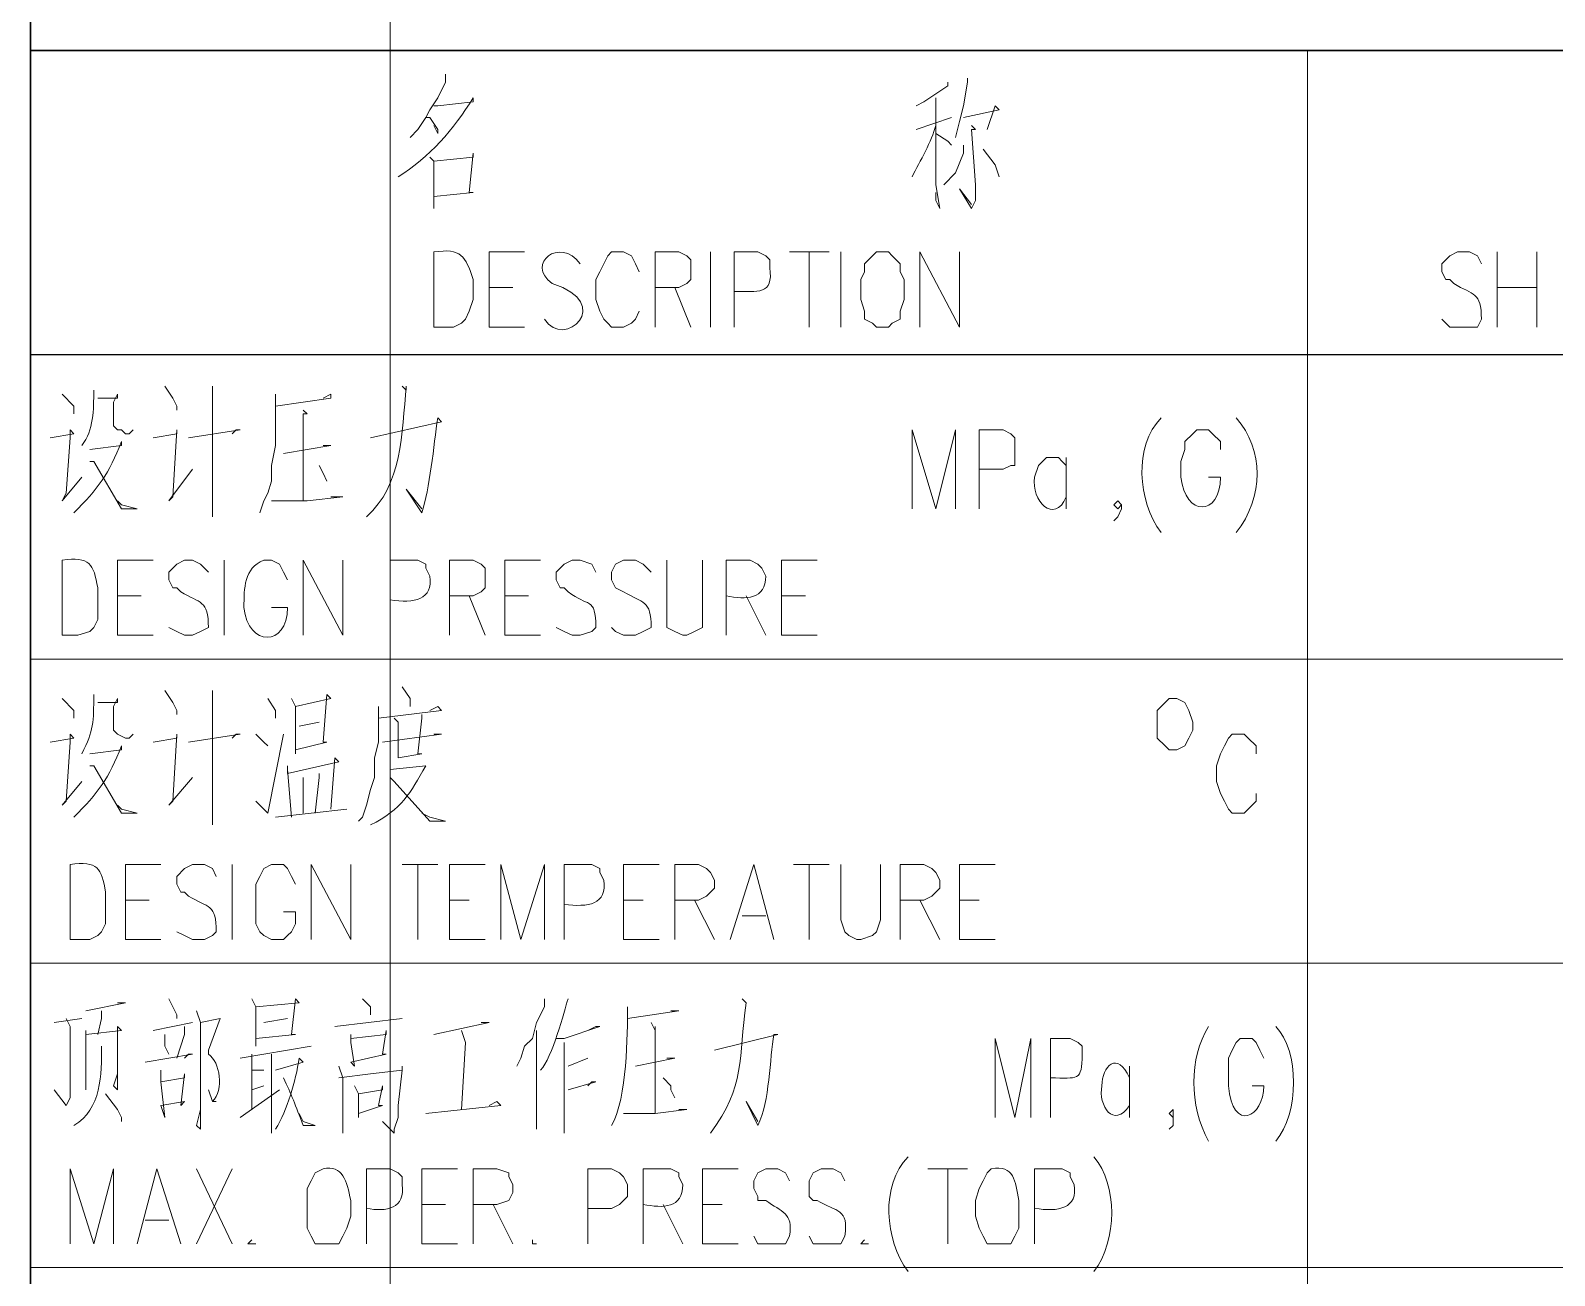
# Model space of a CAD drawing. Header units: millimetres. Extents: x 0 to 825, y 0 to 1167.
# Drawn here: x 560.8 to 630.2, y 1076.2 to 1132.9 of the extents above; entities that cross this region are included whole.
import ezdxf

# ---------------------------------------------------------------- set-up
doc = ezdxf.new("R2010")
doc.units = ezdxf.units.MM
doc.layers.add('1', color=7, linetype='Continuous')

msp = doc.modelspace()

# ---------------------------------------------------------------- linework, layer by layer
at = {"layer": '1', "color": 30, "lineweight": 9}
msp.add_lwpolyline([(577.221732, 0.141732), (577.221732, 1166.901732)], dxfattribs=at)
at = {"layer": '1', "color": 0, "lineweight": 25}
for points in [[(560.841732, 667.581732), (560.841732, 1152.861732), (560.841732, 681.441732)], [(810.501732, 1131.981732), (560.841732, 1131.981732), (810.501732, 1131.981732)], [(810.501732, 1118.121732), (560.841732, 1118.121732)], [(810.501732, 1118.121732), (560.841732, 1118.121732)]]:
    msp.add_lwpolyline(points, dxfattribs=at)
at = {"layer": '1', "color": 0, "lineweight": 9}
for points in [[(618.981732, 785.301732), (618.981732, 1131.981732), (618.981732, 785.301732)], [(579.741732, 1130.901732), (579.741732, 1130.541732), (579.381732, 1129.821732), (579.021732, 1129.281732), (578.841732, 1128.921732), (578.481732, 1128.381732), (578.121732, 1128.021732)], [(602.601732, 1130.541732), (602.601732, 1130.361732), (602.061732, 1130.001732), (601.521732, 1129.641732), (601.161732, 1129.461732)], [(603.501732, 1130.721732), (603.501732, 1130.541732), (603.321732, 1129.461732), (603.141732, 1128.741732), (602.961732, 1128.021732)], [(602.061732, 1129.821732), (602.061732, 1125.861732), (602.241732, 1124.781732), (602.061732, 1125.141732), (602.061732, 1125.501732)], [(603.321732, 1128.921732), (604.941732, 1129.281732), (604.761732, 1129.461732), (604.401732, 1128.381732)], [(578.841732, 1128.921732), (579.021732, 1128.921732), (579.381732, 1128.381732), (579.381732, 1128.201732), (579.201732, 1128.561732)], [(601.161732, 1128.381732), (602.781732, 1128.921732)], [(603.681732, 1128.561732), (603.861732, 1128.381732), (603.681732, 1128.381732), (603.861732, 1125.861732), (603.861732, 1125.141732), (603.681732, 1124.781732), (603.141732, 1125.681732), (603.681732, 1124.961732)], [(602.061732, 1128.201732), (602.601732, 1127.841732), (602.781732, 1127.661732)], [(603.321732, 1127.661732), (603.321732, 1127.301732), (602.961732, 1126.401732), (602.421732, 1125.861732)], [(579.021732, 1127.121732), (579.201732, 1126.941732), (579.201732, 1125.681732), (579.201732, 1125.681732), (579.201732, 1124.781732), (579.201732, 1125.141732), (579.201732, 1125.321732), (581.001732, 1125.501732), (580.821732, 1125.501732), (581.001732, 1127.301732), (581.001732, 1127.301732), (581.001732, 1127.121732), (579.201732, 1126.941732)], [(604.221732, 1127.481732), (604.761732, 1126.761732), (604.941732, 1126.221732)], [(581.721732, 1119.381732), (581.721732, 1122.801732), (583.341732, 1122.801732)], [(588.561732, 1121.901732), (588.381732, 1122.261732), (588.201732, 1122.621732), (587.841732, 1122.801732), (587.301732, 1122.801732), (587.121732, 1122.621732), (586.941732, 1122.261732), (586.761732, 1121.901732), (586.581732, 1121.541732), (586.581732, 1120.641732), (586.761732, 1120.101732), (586.941732, 1119.741732), (587.121732, 1119.561732), (587.301732, 1119.381732), (587.841732, 1119.381732), (588.201732, 1119.561732), (588.381732, 1119.741732), (588.561732, 1120.101732)], [(589.281732, 1119.381732), (589.281732, 1122.801732), (590.361732, 1122.801732), (590.721732, 1122.621732), (590.901732, 1122.441732), (590.901732, 1122.081732), (590.901732, 1121.721732), (590.901732, 1121.541732), (590.721732, 1121.361732), (590.361732, 1121.181732), (589.281732, 1121.181732)], [(591.801732, 1119.381732), (591.801732, 1122.801732)], [(595.401732, 1122.801732), (597.201732, 1122.801732)], [(596.301732, 1122.801732), (596.301732, 1119.381732)], [(597.741732, 1119.381732), (597.741732, 1122.801732)], [(599.361732, 1122.801732), (599.181732, 1122.621732), (598.821732, 1122.261732), (598.821732, 1121.901732), (598.641732, 1121.541732), (598.641732, 1120.641732), (598.821732, 1120.101732), (598.821732, 1119.741732), (599.181732, 1119.561732), (599.361732, 1119.381732), (599.901732, 1119.381732), (600.081732, 1119.561732), (600.441732, 1119.741732), (600.441732, 1120.101732), (600.621732, 1120.641732), (600.621732, 1121.541732), (600.441732, 1121.901732), (600.441732, 1122.261732), (600.081732, 1122.621732), (599.901732, 1122.801732), (599.361732, 1122.801732)], [(601.341732, 1119.381732), (601.341732, 1122.801732), (603.141732, 1119.381732), (603.141732, 1122.801732)], [(627.621732, 1119.381732), (627.621732, 1122.801732)], [(629.421732, 1122.801732), (629.421732, 1119.381732)], [(581.721732, 1121.181732), (582.801732, 1121.181732)], [(590.181732, 1121.181732), (590.901732, 1119.381732)], [(627.621732, 1121.181732), (629.421732, 1121.181732)], [(581.721732, 1119.381732), (583.341732, 1119.381732)], [(566.961732, 1116.681732), (567.321732, 1116.141732), (567.501732, 1115.781732), (567.501732, 1115.601732)], [(569.121732, 1116.681732), (569.121732, 1116.321732), (569.121732, 1110.741732), (569.121732, 1111.101732), (569.121732, 1111.461732)], [(562.281732, 1116.321732), (562.821732, 1115.781732), (562.821732, 1115.421732)], [(563.901732, 1116.141732), (564.801732, 1116.141732), (564.801732, 1116.321732), (564.621732, 1115.961732), (564.621732, 1115.061732), (564.621732, 1114.881732), (564.801732, 1114.701732), (564.981732, 1114.701732), (565.161732, 1114.521732), (565.341732, 1114.521732), (565.521732, 1114.701732), (565.521732, 1114.701732)], [(572.001732, 1116.321732), (572.001732, 1115.961732), (572.001732, 1115.061732), (572.001732, 1113.981732), (571.821732, 1113.081732), (571.821732, 1112.361732), (571.641732, 1111.821732), (571.461732, 1111.461732), (571.281732, 1110.921732)], [(572.001732, 1115.781732), (574.521732, 1116.141732), (574.521732, 1116.321732), (574.161732, 1116.141732)], [(573.261732, 1115.601732), (573.441732, 1115.421732), (573.261732, 1115.421732), (573.261732, 1111.461732)], [(561.741732, 1114.341732), (562.821732, 1114.521732), (562.641732, 1114.701732), (562.641732, 1114.341732), (562.461732, 1111.821732), (562.281732, 1111.461732), (563.181732, 1112.541732)], [(566.421732, 1114.341732), (567.501732, 1114.521732), (567.501732, 1114.701732), (567.321732, 1111.641732), (567.141732, 1111.461732), (568.221732, 1112.901732)], [(568.041732, 1114.341732), (570.381732, 1114.701732), (570.201732, 1114.701732), (570.021732, 1114.521732)], [(600.981732, 1111.101732), (600.981732, 1114.701732), (602.061732, 1111.101732), (602.961732, 1114.701732), (602.961732, 1111.101732)], [(604.041732, 1111.101732), (604.041732, 1114.701732), (605.121732, 1114.701732), (605.481732, 1114.521732), (605.661732, 1114.341732), (605.661732, 1113.981732), (605.661732, 1113.441732), (605.661732, 1113.081732), (605.481732, 1113.081732), (605.121732, 1112.901732), (604.041732, 1112.901732)], [(572.361732, 1113.621732), (574.521732, 1113.981732), (574.341732, 1113.981732), (574.161732, 1113.981732)], [(563.541732, 1113.261732), (563.721732, 1113.261732), (564.981732, 1111.101732), (565.701732, 1111.101732), (564.981732, 1111.281732), (564.801732, 1111.461732)], [(573.981732, 1113.081732), (574.161732, 1112.721732), (574.341732, 1112.361732)], [(608.001732, 1113.441732), (608.001732, 1111.101732)], [(571.821732, 1111.461732), (573.441732, 1111.461732), (575.061732, 1111.641732), (574.881732, 1111.641732), (574.521732, 1111.641732)], [(610.521732, 1111.281732), (610.341732, 1111.101732), (610.161732, 1111.281732), (610.341732, 1111.461732), (610.521732, 1111.281732), (610.521732, 1111.101732), (610.341732, 1110.741732), (610.161732, 1110.561732)], [(564.801732, 1105.341732), (564.801732, 1108.761732), (566.421732, 1108.761732)], [(569.661732, 1105.341732), (569.661732, 1108.761732)], [(573.261732, 1105.341732), (573.261732, 1108.761732), (575.061732, 1105.341732), (575.061732, 1108.761732)], [(579.921732, 1105.341732), (579.921732, 1108.761732), (581.001732, 1108.761732), (581.361732, 1108.581732), (581.541732, 1108.401732), (581.541732, 1108.041732), (581.541732, 1107.681732), (581.541732, 1107.501732), (581.361732, 1107.321732), (581.001732, 1107.141732), (579.921732, 1107.141732)], [(582.441732, 1105.341732), (582.441732, 1108.761732), (584.061732, 1108.761732)], [(589.821732, 1108.761732), (589.821732, 1106.241732), (589.821732, 1105.701732), (590.181732, 1105.521732), (590.541732, 1105.341732), (590.721732, 1105.341732), (591.081732, 1105.521732), (591.441732, 1105.701732), (591.441732, 1106.241732), (591.441732, 1108.761732)], [(595.041732, 1105.341732), (595.041732, 1108.761732), (596.661732, 1108.761732)], [(564.801732, 1107.141732), (565.881732, 1107.141732)], [(580.821732, 1107.141732), (581.541732, 1105.341732)], [(582.441732, 1107.141732), (583.521732, 1107.141732)], [(593.421732, 1107.141732), (594.321732, 1105.341732)], [(595.041732, 1107.141732), (596.121732, 1107.141732)], [(564.801732, 1105.341732), (566.421732, 1105.341732)], [(582.441732, 1105.341732), (584.061732, 1105.341732)], [(595.041732, 1105.341732), (596.661732, 1105.341732)], [(685.581732, 1104.261732), (560.841732, 1104.261732)], [(685.581732, 1104.261732), (560.841732, 1104.261732)], [(566.961732, 1102.821732), (567.321732, 1102.281732), (567.501732, 1101.921732), (567.501732, 1101.741732)], [(569.121732, 1102.821732), (569.121732, 1102.461732), (569.121732, 1096.701732), (569.121732, 1097.241732), (569.121732, 1097.601732)], [(572.721732, 1102.461732), (572.901732, 1102.101732), (572.901732, 1101.201732), (572.901732, 1099.941732), (572.901732, 1100.121732), (574.341732, 1100.481732), (574.161732, 1100.481732), (574.341732, 1102.641732), (574.521732, 1102.461732), (572.901732, 1102.101732)], [(577.761732, 1103.001732), (578.121732, 1102.461732), (578.121732, 1102.101732)], [(562.281732, 1102.461732), (562.821732, 1101.921732), (562.821732, 1101.561732)], [(563.901732, 1102.281732), (564.801732, 1102.281732), (564.801732, 1102.461732), (564.621732, 1102.101732), (564.621732, 1101.021732), (564.621732, 1101.021732), (564.801732, 1100.841732), (565.161732, 1100.661732), (565.341732, 1100.661732), (565.521732, 1100.841732), (565.521732, 1100.841732)], [(571.641732, 1102.461732), (572.001732, 1101.921732), (572.001732, 1101.561732)], [(576.681732, 1102.101732), (576.681732, 1101.561732), (576.681732, 1100.481732), (576.501732, 1099.761732), (576.501732, 1098.861732), (576.501732, 1098.861732), (576.321732, 1098.321732), (576.141732, 1097.601732), (575.961732, 1097.061732), (575.781732, 1096.881732)], [(576.681732, 1101.561732), (579.561732, 1101.921732), (579.381732, 1102.101732), (579.021732, 1101.921732)], [(612.681732, 1102.461732), (612.501732, 1102.281732), (612.141732, 1101.921732), (612.141732, 1101.381732), (612.141732, 1101.021732), (612.141732, 1100.661732), (612.501732, 1100.301732), (612.681732, 1100.121732), (613.041732, 1100.121732), (613.401732, 1100.301732), (613.581732, 1100.661732), (613.761732, 1101.021732), (613.761732, 1101.381732), (613.581732, 1101.921732), (613.401732, 1102.281732), (613.041732, 1102.461732), (612.681732, 1102.461732)], [(573.081732, 1101.201732), (573.981732, 1101.381732)], [(577.401732, 1101.561732), (577.581732, 1101.381732), (577.581732, 1099.761732), (577.581732, 1099.761732), (578.661732, 1099.941732), (578.481732, 1099.941732), (578.661732, 1101.561732), (578.661732, 1101.741732)], [(561.741732, 1100.481732), (562.821732, 1100.661732), (562.641732, 1100.841732), (562.641732, 1100.481732), (562.461732, 1097.781732), (562.281732, 1097.601732), (563.181732, 1098.681732)], [(566.421732, 1100.481732), (567.501732, 1100.661732), (567.501732, 1100.841732), (567.321732, 1097.781732), (567.141732, 1097.601732), (568.221732, 1098.861732)], [(568.041732, 1100.481732), (570.381732, 1100.841732), (570.201732, 1100.841732), (570.021732, 1100.661732)], [(571.101732, 1100.841732), (571.461732, 1100.481732), (571.641732, 1100.301732)], [(571.101732, 1097.781732), (571.641732, 1097.241732), (572.361732, 1100.841732)], [(576.861732, 1100.481732), (579.561732, 1100.841732), (579.381732, 1100.841732), (579.201732, 1100.841732)], [(616.641732, 1099.941732), (616.641732, 1100.301732), (616.281732, 1100.661732), (616.101732, 1100.841732), (615.561732, 1100.841732), (615.381732, 1100.661732), (615.201732, 1100.301732), (615.021732, 1099.941732), (614.841732, 1099.401732), (614.841732, 1098.681732), (615.021732, 1098.141732), (615.201732, 1097.781732), (615.381732, 1097.421732), (615.561732, 1097.241732), (616.101732, 1097.241732), (616.281732, 1097.421732), (616.641732, 1097.781732), (616.641732, 1098.141732)], [(616.641732, 1099.941732), (616.641732, 1100.301732), (616.281732, 1100.661732), (616.101732, 1100.841732), (615.561732, 1100.841732), (615.381732, 1100.661732), (615.201732, 1100.301732), (615.021732, 1099.941732), (614.841732, 1099.401732), (614.841732, 1098.681732), (615.021732, 1098.141732), (615.201732, 1097.781732), (615.381732, 1097.421732), (615.561732, 1097.241732), (616.101732, 1097.241732), (616.281732, 1097.421732), (616.641732, 1097.781732), (616.641732, 1098.141732)], [(563.541732, 1099.401732), (563.721732, 1099.401732), (564.981732, 1097.241732), (565.701732, 1097.241732), (564.981732, 1097.421732), (564.801732, 1097.601732)], [(574.521732, 1097.421732), (574.701732, 1099.761732), (574.881732, 1099.581732), (572.541732, 1099.041732), (572.541732, 1099.401732), (572.541732, 1099.221732), (572.721732, 1097.061732)], [(573.261732, 1097.241732), (573.261732, 1098.861732)], [(573.981732, 1099.041732), (573.981732, 1098.861732), (573.801732, 1097.241732)], [(577.221732, 1098.861732), (577.401732, 1098.681732), (579.021732, 1096.881732), (579.741732, 1096.881732), (579.741732, 1096.881732), (579.021732, 1097.061732), (578.661732, 1097.241732)], [(572.001732, 1097.061732), (575.241732, 1097.421732)], [(565.161732, 1091.481732), (565.161732, 1094.901732), (566.781732, 1094.901732)], [(570.021732, 1091.481732), (570.021732, 1094.901732)], [(572.901732, 1094.001732), (572.721732, 1094.361732), (572.541732, 1094.721732), (572.361732, 1094.901732), (571.821732, 1094.901732), (571.461732, 1094.721732), (571.281732, 1094.361732), (571.101732, 1094.001732), (571.101732, 1093.641732), (571.101732, 1092.741732), (571.101732, 1092.201732), (571.281732, 1091.841732), (571.461732, 1091.661732), (571.821732, 1091.481732), (572.361732, 1091.481732), (572.541732, 1091.661732), (572.721732, 1091.841732), (572.901732, 1092.201732), (572.901732, 1092.741732), (572.361732, 1092.741732)], [(573.621732, 1091.481732), (573.621732, 1094.901732), (575.421732, 1091.481732), (575.421732, 1094.901732)], [(577.761732, 1094.901732), (579.381732, 1094.901732)], [(578.481732, 1094.901732), (578.481732, 1091.481732)], [(579.921732, 1091.481732), (579.921732, 1094.901732), (581.541732, 1094.901732)], [(582.261732, 1091.481732), (582.261732, 1094.901732), (583.161732, 1091.481732), (584.241732, 1094.901732), (584.241732, 1091.481732)], [(587.841732, 1091.481732), (587.841732, 1094.901732), (589.461732, 1094.901732)], [(590.181732, 1091.481732), (590.181732, 1094.901732), (591.261732, 1094.901732), (591.621732, 1094.721732), (591.801732, 1094.541732), (591.981732, 1094.181732), (591.981732, 1093.821732), (591.801732, 1093.641732), (591.621732, 1093.461732), (591.261732, 1093.281732), (590.181732, 1093.281732)], [(592.701732, 1091.481732), (593.781732, 1094.901732), (594.681732, 1091.481732)], [(595.581732, 1094.901732), (597.201732, 1094.901732)], [(596.301732, 1094.901732), (596.301732, 1091.481732)], [(597.741732, 1094.901732), (597.741732, 1092.381732), (597.921732, 1091.841732), (598.101732, 1091.661732), (598.461732, 1091.481732), (598.641732, 1091.481732), (599.181732, 1091.661732), (599.361732, 1091.841732), (599.541732, 1092.381732), (599.541732, 1094.901732)], [(600.441732, 1091.481732), (600.441732, 1094.901732), (601.521732, 1094.901732), (601.881732, 1094.721732), (602.061732, 1094.541732), (602.241732, 1094.181732), (602.241732, 1093.821732), (602.061732, 1093.641732), (601.881732, 1093.461732), (601.521732, 1093.281732), (600.441732, 1093.281732)], [(603.141732, 1091.481732), (603.141732, 1094.901732), (604.761732, 1094.901732)], [(565.161732, 1093.281732), (566.241732, 1093.281732)], [(579.921732, 1093.281732), (580.821732, 1093.281732)], [(587.841732, 1093.281732), (588.741732, 1093.281732)], [(591.081732, 1093.281732), (591.981732, 1091.481732)], [(601.341732, 1093.281732), (602.241732, 1091.481732)], [(603.141732, 1093.281732), (604.041732, 1093.281732)], [(593.241732, 1092.561732), (594.321732, 1092.561732)], [(565.161732, 1091.481732), (566.781732, 1091.481732)], [(579.921732, 1091.481732), (581.541732, 1091.481732)], [(587.841732, 1091.481732), (589.461732, 1091.481732)], [(603.141732, 1091.481732), (604.761732, 1091.481732)], [(810.501732, 1090.401732), (560.841732, 1090.401732)], [(810.501732, 1090.401732), (560.841732, 1090.401732)], [(567.141732, 1088.781732), (567.321732, 1088.421732), (567.501732, 1088.061732), (567.501732, 1087.881732)], [(570.921732, 1088.781732), (571.101732, 1088.421732), (571.101732, 1086.621732), (571.101732, 1086.981732), (572.901732, 1087.161732), (572.721732, 1087.161732), (572.901732, 1088.781732), (573.081732, 1088.601732), (571.101732, 1088.421732)], [(575.961732, 1088.781732), (576.321732, 1088.421732), (576.321732, 1088.061732)], [(584.241732, 1088.781732), (584.241732, 1088.421732), (583.881732, 1087.701732), (583.701732, 1086.981732), (583.341732, 1086.621732), (583.161732, 1086.081732), (582.981732, 1085.721732), (582.981732, 1085.721732)], [(563.361732, 1088.241732), (565.161732, 1088.601732), (565.161732, 1088.601732), (564.801732, 1088.601732)], [(564.081732, 1088.241732), (564.081732, 1087.881732), (563.901732, 1087.161732)], [(568.401732, 1088.241732), (568.581732, 1087.701732), (568.581732, 1082.841732), (568.401732, 1083.021732), (568.581732, 1083.741732)], [(588.021732, 1087.881732), (590.361732, 1088.241732), (590.181732, 1088.241732), (590.001732, 1088.241732)], [(561.921732, 1087.701732), (563.181732, 1087.881732)], [(562.461732, 1087.881732), (562.641732, 1087.521732), (562.641732, 1084.281732), (562.461732, 1083.921732), (562.461732, 1083.921732), (561.921732, 1084.641732), (562.461732, 1083.921732)], [(563.361732, 1087.161732), (564.981732, 1087.341732), (564.801732, 1087.521732), (564.801732, 1087.161732), (564.801732, 1085.001732), (564.801732, 1084.641732), (564.621732, 1084.821732), (564.801732, 1085.361732)], [(563.361732, 1087.341732), (563.361732, 1086.981732), (563.361732, 1084.641732), (563.361732, 1085.541732)], [(566.421732, 1087.341732), (568.221732, 1087.701732)], [(567.861732, 1087.521732), (567.861732, 1087.161732), (567.501732, 1086.081732)], [(571.461732, 1087.701732), (572.541732, 1087.881732)], [(574.701732, 1087.521732), (577.761732, 1087.881732)], [(575.421732, 1087.161732), (575.421732, 1086.801732), (575.601732, 1085.721732), (575.421732, 1085.901732), (577.041732, 1086.261732), (576.861732, 1086.261732), (577.041732, 1087.341732), (577.041732, 1087.161732), (575.421732, 1086.981732)], [(579.201732, 1087.161732), (581.721732, 1087.701732), (581.541732, 1087.701732), (581.361732, 1087.701732)], [(580.461732, 1087.341732), (580.641732, 1086.801732), (580.461732, 1083.741732)], [(583.881732, 1087.341732), (583.881732, 1082.841732), (583.881732, 1083.201732), (583.881732, 1083.561732)], [(584.781732, 1086.981732), (585.141732, 1086.981732), (586.761732, 1087.521732), (586.581732, 1087.521732), (586.221732, 1087.341732)], [(589.101732, 1087.701732), (589.281732, 1087.341732), (589.281732, 1087.521732), (589.281732, 1083.561732)], [(566.961732, 1087.161732), (566.961732, 1086.621732), (567.141732, 1086.261732)], [(585.141732, 1086.801732), (585.141732, 1084.281732), (585.141732, 1082.661732), (585.141732, 1083.021732), (585.141732, 1083.561732)], [(604.761732, 1083.381732), (604.761732, 1086.981732), (605.661732, 1083.381732), (606.381732, 1086.981732), (606.381732, 1083.381732)], [(566.061732, 1085.901732), (568.221732, 1086.261732), (568.041732, 1086.261732), (567.861732, 1086.081732)], [(570.381732, 1086.081732), (573.621732, 1086.621732)], [(570.921732, 1086.261732), (570.921732, 1083.741732)], [(571.821732, 1086.261732), (571.821732, 1083.381732), (571.821732, 1083.021732), (571.821732, 1082.661732), (571.821732, 1082.841732), (571.821732, 1083.381732)], [(585.321732, 1085.721732), (586.221732, 1086.081732)], [(588.381732, 1085.721732), (590.181732, 1086.081732), (589.821732, 1086.081732)], [(566.781732, 1085.541732), (566.781732, 1085.001732), (566.961732, 1083.381732), (566.781732, 1083.921732), (567.861732, 1084.101732), (567.681732, 1083.921732), (567.861732, 1085.361732), (567.861732, 1085.181732), (566.781732, 1085.001732)], [(570.921732, 1085.541732), (571.461732, 1085.541732)], [(575.061732, 1083.021732), (575.061732, 1082.841732), (575.061732, 1082.661732), (575.061732, 1084.641732), (575.061732, 1085.181732), (574.881732, 1085.721732)], [(574.881732, 1085.181732), (576.321732, 1085.361732), (577.761732, 1085.541732), (577.761732, 1085.721732), (577.761732, 1085.721732), (577.761732, 1085.541732), (577.581732, 1083.921732), (577.581732, 1083.381732), (577.401732, 1082.841732), (577.401732, 1082.661732), (576.861732, 1083.201732)], [(610.881732, 1085.721732), (610.881732, 1083.381732)], [(570.381732, 1083.381732), (572.181732, 1084.641732)], [(570.921732, 1084.641732), (571.461732, 1084.821732)], [(575.601732, 1084.821732), (575.781732, 1084.461732), (575.781732, 1083.381732), (575.781732, 1083.561732), (576.861732, 1083.921732), (576.681732, 1083.921732), (576.861732, 1084.821732), (576.861732, 1084.821732), (576.861732, 1084.641732), (575.781732, 1084.461732)], [(585.321732, 1084.641732), (586.581732, 1085.001732), (586.401732, 1085.001732), (586.221732, 1084.821732)], [(589.641732, 1085.181732), (590.001732, 1084.821732), (590.001732, 1084.641732), (590.181732, 1084.281732)], [(564.261732, 1084.461732), (564.801732, 1083.741732), (564.981732, 1083.381732), (564.981732, 1083.201732)], [(578.841732, 1083.561732), (582.261732, 1083.921732), (582.081732, 1084.101732), (581.721732, 1083.921732)], [(573.081732, 1083.561732), (573.261732, 1083.201732)], [(587.841732, 1083.561732), (589.281732, 1083.561732), (590.721732, 1083.741732), (590.541732, 1083.741732), (590.361732, 1083.741732)], [(612.861732, 1083.561732), (612.861732, 1083.381732), (612.681732, 1083.561732), (612.861732, 1083.741732), (612.861732, 1083.561732), (612.861732, 1083.201732), (612.861732, 1083.021732), (612.681732, 1082.841732)], [(562.641732, 1077.621732), (562.641732, 1081.041732), (563.721732, 1077.621732), (564.621732, 1081.041732), (564.621732, 1077.621732)], [(565.701732, 1077.621732), (566.601732, 1081.041732), (567.681732, 1077.621732)], [(568.401732, 1077.621732), (570.021732, 1081.041732)], [(568.401732, 1081.041732), (570.021732, 1077.621732)], [(578.661732, 1077.621732), (578.661732, 1081.041732), (580.281732, 1081.041732)], [(581.001732, 1077.621732), (581.001732, 1081.041732), (582.081732, 1081.041732), (582.621732, 1080.861732), (582.621732, 1080.681732), (582.801732, 1080.321732), (582.801732, 1079.961732), (582.621732, 1079.601732), (582.621732, 1079.601732), (582.081732, 1079.421732), (581.001732, 1079.421732)], [(586.221732, 1077.621732), (586.221732, 1081.041732), (587.301732, 1081.041732), (587.661732, 1080.861732), (587.841732, 1080.681732), (588.021732, 1080.321732), (588.021732, 1079.781732), (587.841732, 1079.601732), (587.661732, 1079.421732), (587.301732, 1079.241732), (586.221732, 1079.241732)], [(591.441732, 1077.621732), (591.441732, 1081.041732), (593.061732, 1081.041732)], [(601.701732, 1081.041732), (603.501732, 1081.041732)], [(602.601732, 1081.041732), (602.601732, 1077.621732)], [(578.661732, 1079.421732), (579.741732, 1079.421732)], [(581.901732, 1079.421732), (582.801732, 1077.621732)], [(589.641732, 1079.421732), (590.541732, 1077.621732)], [(591.441732, 1079.421732), (592.341732, 1079.421732)], [(566.061732, 1078.701732), (567.141732, 1078.701732)], [(570.921732, 1077.801732), (570.741732, 1077.621732), (570.921732, 1077.621732), (571.101732, 1077.621732)], [(583.701732, 1077.801732), (583.701732, 1077.621732), (583.701732, 1077.621732), (583.881732, 1077.621732)], [(598.821732, 1077.801732), (598.641732, 1077.621732), (598.821732, 1077.621732), (599.001732, 1077.621732)], [(578.661732, 1077.621732), (580.281732, 1077.621732)], [(591.441732, 1077.621732), (593.061732, 1077.621732)], [(685.581732, 1076.541732), (560.841732, 1076.541732)], [(685.581732, 1076.541732), (560.841732, 1076.541732)]]:
    msp.add_lwpolyline(points, dxfattribs=at)
for points, knots in [([(579.201732, 1129.461732), (579.201732, 1129.461732), (579.381732, 1129.461732), (579.381732, 1129.461732), (579.381732, 1129.461732), (581.001732, 1129.641732), (581.001732, 1129.641732), (581.001732, 1129.641732), (581.001732, 1129.821732), (581.001732, 1129.821732), (580.101732, 1128.381732), (579.021732, 1127.121732), (577.581732, 1126.221732)], [0, 0, 0, 0, 1, 1, 1, 2, 2, 2, 3, 3, 3, 4, 4, 4, 4]), ([(585.861732, 1122.261732), (584.961732, 1123.521732), (583.341732, 1122.261732), (584.601732, 1121.361732), (587.481732, 1120.461732), (585.141732, 1118.301732), (584.241732, 1119.741732)], [0, 0, 0, 0, 1, 1, 1, 2, 2, 2, 2]), ([(579.201732, 1119.381732), (579.201732, 1119.381732), (579.201732, 1122.801732), (579.201732, 1122.801732), (580.461732, 1122.981732), (580.641732, 1122.621732), (581.001732, 1121.541732), (581.001732, 1121.541732), (581.001732, 1120.641732), (581.001732, 1120.641732), (581.001732, 1120.641732), (580.821732, 1120.101732), (580.821732, 1120.101732), (580.821732, 1120.101732), (580.641732, 1119.741732), (580.641732, 1119.741732), (580.641732, 1119.741732), (580.461732, 1119.561732), (580.461732, 1119.561732), (580.461732, 1119.561732), (580.101732, 1119.381732), (580.101732, 1119.381732), (580.101732, 1119.381732), (579.201732, 1119.381732), (579.201732, 1119.381732)], [0, 0, 0, 0, 1, 1, 1, 2, 2, 2, 3, 3, 3, 4, 4, 4, 5, 5, 5, 6, 6, 6, 7, 7, 7, 8, 8, 8, 8]), ([(592.881732, 1119.381732), (592.881732, 1119.381732), (592.881732, 1122.801732), (592.881732, 1122.801732), (592.881732, 1122.801732), (593.961732, 1122.801732), (593.961732, 1122.801732), (593.961732, 1122.801732), (594.321732, 1122.621732), (594.321732, 1122.621732), (594.321732, 1122.621732), (594.501732, 1122.441732), (594.501732, 1122.441732), (594.501732, 1122.441732), (594.501732, 1122.081732), (594.501732, 1122.081732), (594.681732, 1120.821732), (593.961732, 1121.001732), (592.881732, 1121.001732)], [0, 0, 0, 0, 1, 1, 1, 2, 2, 2, 3, 3, 3, 4, 4, 4, 5, 5, 5, 6, 6, 6, 6]), ([(626.901732, 1122.261732), (626.901732, 1122.261732), (626.721732, 1122.621732), (626.721732, 1122.621732), (626.721732, 1122.621732), (626.361732, 1122.801732), (626.361732, 1122.801732), (626.361732, 1122.801732), (625.821732, 1122.801732), (625.821732, 1122.801732), (625.821732, 1122.801732), (625.461732, 1122.621732), (625.461732, 1122.621732), (625.461732, 1122.621732), (625.101732, 1122.261732), (625.101732, 1122.261732), (625.101732, 1122.261732), (625.101732, 1121.901732), (625.101732, 1121.901732), (625.101732, 1121.901732), (625.281732, 1121.541732), (625.281732, 1121.541732), (625.281732, 1121.541732), (625.461732, 1121.541732), (625.461732, 1121.541732), (625.461732, 1121.541732), (625.641732, 1121.361732), (625.641732, 1121.361732), (626.541732, 1120.821732), (626.901732, 1121.001732), (626.901732, 1119.741732), (626.901732, 1119.741732), (626.721732, 1119.381732), (626.721732, 1119.381732), (626.721732, 1119.381732), (626.361732, 1119.381732), (626.361732, 1119.381732), (626.361732, 1119.381732), (625.821732, 1119.381732), (625.821732, 1119.381732), (625.821732, 1119.381732), (625.461732, 1119.381732), (625.461732, 1119.381732), (625.461732, 1119.381732), (625.101732, 1119.741732), (625.101732, 1119.741732)], [0, 0, 0, 0, 1, 1, 1, 2, 2, 2, 3, 3, 3, 4, 4, 4, 5, 5, 5, 6, 6, 6, 7, 7, 7, 8, 8, 8, 9, 9, 9, 10, 10, 10, 11, 11, 11, 12, 12, 12, 13, 13, 13, 14, 14, 14, 15, 15, 15, 15]), ([(577.761732, 1116.681732), (577.761732, 1116.681732), (577.941732, 1116.501732), (577.941732, 1116.501732), (577.941732, 1116.501732), (577.941732, 1116.681732), (577.941732, 1116.681732), (577.761732, 1114.521732), (577.761732, 1112.181732), (576.141732, 1110.741732)], [0, 0, 0, 0, 1, 1, 1, 2, 2, 2, 3, 3, 3, 3]), ([(576.321732, 1114.341732), (576.321732, 1114.341732), (579.561732, 1115.061732), (579.561732, 1115.061732), (579.561732, 1115.061732), (579.381732, 1115.241732), (579.381732, 1115.241732), (579.201732, 1113.981732), (579.021732, 1112.001732), (578.661732, 1110.921732), (578.661732, 1110.921732), (577.941732, 1112.001732), (577.941732, 1112.001732), (577.941732, 1112.001732), (578.661732, 1111.101732), (578.661732, 1111.101732)], [0, 0, 0, 0, 1, 1, 1, 2, 2, 2, 3, 3, 3, 4, 4, 4, 5, 5, 5, 5]), ([(615.021732, 1113.801732), (615.021732, 1113.801732), (615.021732, 1114.161732), (615.021732, 1114.161732), (615.021732, 1114.161732), (614.661732, 1114.521732), (614.661732, 1114.521732), (614.661732, 1114.521732), (614.481732, 1114.701732), (614.481732, 1114.701732), (614.481732, 1114.701732), (613.941732, 1114.701732), (613.941732, 1114.701732), (613.941732, 1114.701732), (613.761732, 1114.521732), (613.761732, 1114.521732), (613.761732, 1114.521732), (613.401732, 1114.161732), (613.401732, 1114.161732), (613.401732, 1114.161732), (613.401732, 1113.801732), (613.401732, 1113.801732), (613.401732, 1113.801732), (613.221732, 1113.261732), (613.221732, 1113.261732), (613.221732, 1113.261732), (613.221732, 1112.541732), (613.221732, 1112.541732), (613.401732, 1110.741732), (615.021732, 1110.741732), (615.021732, 1112.541732), (615.021732, 1112.541732), (614.481732, 1112.541732), (614.481732, 1112.541732)], [0, 0, 0, 0, 1, 1, 1, 2, 2, 2, 3, 3, 3, 4, 4, 4, 5, 5, 5, 6, 6, 6, 7, 7, 7, 8, 8, 8, 9, 9, 9, 10, 10, 10, 11, 11, 11, 11]), ([(563.541732, 1113.801732), (563.541732, 1113.801732), (564.981732, 1113.981732), (564.981732, 1113.981732), (564.981732, 1113.981732), (564.981732, 1114.161732), (564.981732, 1114.161732), (564.441732, 1112.721732), (563.901732, 1112.001732), (562.821732, 1110.921732)], [0, 0, 0, 0, 1, 1, 1, 2, 2, 2, 3, 3, 3, 3]), ([(608.001732, 1113.081732), (608.001732, 1113.081732), (607.821732, 1113.261732), (607.821732, 1113.261732), (607.821732, 1113.261732), (607.641732, 1113.441732), (607.641732, 1113.441732), (607.641732, 1113.441732), (607.101732, 1113.441732), (607.101732, 1113.441732), (607.101732, 1113.441732), (606.921732, 1113.261732), (606.921732, 1113.261732), (606.921732, 1113.261732), (606.741732, 1113.081732), (606.741732, 1113.081732), (606.741732, 1113.081732), (606.561732, 1112.541732), (606.561732, 1112.541732), (606.381732, 1111.461732), (607.461732, 1110.381732), (608.001732, 1111.641732)], [0, 0, 0, 0, 1, 1, 1, 2, 2, 2, 3, 3, 3, 4, 4, 4, 5, 5, 5, 6, 6, 6, 7, 7, 7, 7]), ([(562.281732, 1105.341732), (562.281732, 1105.341732), (562.281732, 1108.761732), (562.281732, 1108.761732), (563.541732, 1108.941732), (563.721732, 1108.581732), (563.901732, 1107.501732), (563.901732, 1107.501732), (563.901732, 1106.601732), (563.901732, 1106.601732), (563.901732, 1106.601732), (563.901732, 1106.061732), (563.901732, 1106.061732), (563.901732, 1106.061732), (563.721732, 1105.701732), (563.721732, 1105.701732), (563.721732, 1105.701732), (563.541732, 1105.521732), (563.541732, 1105.521732), (563.541732, 1105.521732), (563.001732, 1105.341732), (563.001732, 1105.341732), (563.001732, 1105.341732), (562.281732, 1105.341732), (562.281732, 1105.341732)], [0, 0, 0, 0, 1, 1, 1, 2, 2, 2, 3, 3, 3, 4, 4, 4, 5, 5, 5, 6, 6, 6, 7, 7, 7, 8, 8, 8, 8]), ([(568.941732, 1108.221732), (568.941732, 1108.221732), (568.581732, 1108.581732), (568.581732, 1108.581732), (568.581732, 1108.581732), (568.221732, 1108.761732), (568.221732, 1108.761732), (568.221732, 1108.761732), (567.861732, 1108.761732), (567.861732, 1108.761732), (567.861732, 1108.761732), (567.501732, 1108.581732), (567.501732, 1108.581732), (567.501732, 1108.581732), (567.141732, 1108.221732), (567.141732, 1108.221732), (567.141732, 1108.221732), (567.141732, 1107.861732), (567.141732, 1107.861732), (567.141732, 1107.861732), (567.321732, 1107.501732), (567.321732, 1107.501732), (567.321732, 1107.501732), (567.501732, 1107.501732), (567.501732, 1107.501732), (567.501732, 1107.501732), (567.681732, 1107.321732), (567.681732, 1107.321732), (568.581732, 1106.781732), (568.941732, 1106.961732), (568.941732, 1105.701732), (568.941732, 1105.701732), (568.581732, 1105.521732), (568.581732, 1105.521732), (568.581732, 1105.521732), (568.221732, 1105.341732), (568.221732, 1105.341732), (568.221732, 1105.341732), (567.861732, 1105.341732), (567.861732, 1105.341732), (567.861732, 1105.341732), (567.501732, 1105.521732), (567.501732, 1105.521732), (567.501732, 1105.521732), (567.141732, 1105.701732), (567.141732, 1105.701732)], [0, 0, 0, 0, 1, 1, 1, 2, 2, 2, 3, 3, 3, 4, 4, 4, 5, 5, 5, 6, 6, 6, 7, 7, 7, 8, 8, 8, 9, 9, 9, 10, 10, 10, 11, 11, 11, 12, 12, 12, 13, 13, 13, 14, 14, 14, 15, 15, 15, 15]), ([(572.541732, 1107.861732), (572.541732, 1107.861732), (572.361732, 1108.221732), (572.361732, 1108.221732), (572.361732, 1108.221732), (572.181732, 1108.581732), (572.181732, 1108.581732), (572.181732, 1108.581732), (571.821732, 1108.761732), (571.821732, 1108.761732), (571.821732, 1108.761732), (571.461732, 1108.761732), (571.461732, 1108.761732), (570.561732, 1108.401732), (570.561732, 1107.501732), (570.561732, 1106.601732), (570.741732, 1104.801732), (572.541732, 1104.801732), (572.541732, 1106.601732), (572.541732, 1106.601732), (571.821732, 1106.601732), (571.821732, 1106.601732)], [0, 0, 0, 0, 1, 1, 1, 2, 2, 2, 3, 3, 3, 4, 4, 4, 5, 5, 5, 6, 6, 6, 7, 7, 7, 7]), ([(577.221732, 1105.341732), (577.221732, 1105.341732), (577.221732, 1108.761732), (577.221732, 1108.761732), (577.221732, 1108.761732), (578.481732, 1108.761732), (578.481732, 1108.761732), (578.481732, 1108.761732), (578.841732, 1108.581732), (578.841732, 1108.581732), (578.841732, 1108.581732), (578.841732, 1108.401732), (578.841732, 1108.401732), (578.841732, 1108.401732), (579.021732, 1108.041732), (579.021732, 1108.041732), (579.201732, 1106.961732), (578.301732, 1106.781732), (577.221732, 1106.961732)], [0, 0, 0, 0, 1, 1, 1, 2, 2, 2, 3, 3, 3, 4, 4, 4, 5, 5, 5, 6, 6, 6, 6]), ([(586.581732, 1108.221732), (586.581732, 1108.221732), (586.401732, 1108.581732), (586.401732, 1108.581732), (586.401732, 1108.581732), (585.861732, 1108.761732), (585.861732, 1108.761732), (585.861732, 1108.761732), (585.501732, 1108.761732), (585.501732, 1108.761732), (585.501732, 1108.761732), (585.141732, 1108.581732), (585.141732, 1108.581732), (585.141732, 1108.581732), (584.781732, 1108.221732), (584.781732, 1108.221732), (584.781732, 1108.221732), (584.781732, 1107.861732), (584.781732, 1107.861732), (584.781732, 1107.861732), (584.961732, 1107.501732), (584.961732, 1107.501732), (584.961732, 1107.501732), (585.141732, 1107.501732), (585.141732, 1107.501732), (585.141732, 1107.501732), (585.321732, 1107.321732), (585.321732, 1107.321732), (586.221732, 1106.601732), (586.581732, 1107.141732), (586.581732, 1105.701732), (586.581732, 1105.701732), (586.401732, 1105.521732), (586.401732, 1105.521732), (586.401732, 1105.521732), (585.861732, 1105.341732), (585.861732, 1105.341732), (585.861732, 1105.341732), (585.501732, 1105.341732), (585.501732, 1105.341732), (585.501732, 1105.341732), (585.141732, 1105.521732), (585.141732, 1105.521732), (585.141732, 1105.521732), (584.781732, 1105.701732), (584.781732, 1105.701732)], [0, 0, 0, 0, 1, 1, 1, 2, 2, 2, 3, 3, 3, 4, 4, 4, 5, 5, 5, 6, 6, 6, 7, 7, 7, 8, 8, 8, 9, 9, 9, 10, 10, 10, 11, 11, 11, 12, 12, 12, 13, 13, 13, 14, 14, 14, 15, 15, 15, 15]), ([(589.101732, 1108.221732), (589.101732, 1108.221732), (588.741732, 1108.581732), (588.741732, 1108.581732), (588.741732, 1108.581732), (588.381732, 1108.761732), (588.381732, 1108.761732), (588.381732, 1108.761732), (587.841732, 1108.761732), (587.841732, 1108.761732), (587.841732, 1108.761732), (587.481732, 1108.581732), (587.481732, 1108.581732), (587.481732, 1108.581732), (587.301732, 1108.221732), (587.301732, 1108.221732), (587.301732, 1108.221732), (587.301732, 1107.861732), (587.301732, 1107.861732), (587.301732, 1107.861732), (587.481732, 1107.501732), (587.481732, 1107.501732), (587.481732, 1107.501732), (587.481732, 1107.501732), (587.481732, 1107.501732), (587.481732, 1107.501732), (587.841732, 1107.321732), (587.841732, 1107.321732), (588.741732, 1106.781732), (589.101732, 1106.961732), (589.101732, 1105.701732), (589.101732, 1105.701732), (588.741732, 1105.521732), (588.741732, 1105.521732), (588.741732, 1105.521732), (588.381732, 1105.341732), (588.381732, 1105.341732), (588.381732, 1105.341732), (587.841732, 1105.341732), (587.841732, 1105.341732), (587.841732, 1105.341732), (587.481732, 1105.521732), (587.481732, 1105.521732), (587.481732, 1105.521732), (587.301732, 1105.701732), (587.301732, 1105.701732)], [0, 0, 0, 0, 1, 1, 1, 2, 2, 2, 3, 3, 3, 4, 4, 4, 5, 5, 5, 6, 6, 6, 7, 7, 7, 8, 8, 8, 9, 9, 9, 10, 10, 10, 11, 11, 11, 12, 12, 12, 13, 13, 13, 14, 14, 14, 15, 15, 15, 15]), ([(592.521732, 1105.341732), (592.521732, 1105.341732), (592.521732, 1108.761732), (592.521732, 1108.761732), (592.521732, 1108.761732), (593.601732, 1108.761732), (593.601732, 1108.761732), (593.601732, 1108.761732), (593.961732, 1108.581732), (593.961732, 1108.581732), (593.961732, 1108.581732), (594.141732, 1108.401732), (594.141732, 1108.401732), (594.141732, 1108.401732), (594.321732, 1108.041732), (594.321732, 1108.041732), (594.321732, 1106.961732), (593.421732, 1106.961732), (592.521732, 1107.141732)], [0, 0, 0, 0, 1, 1, 1, 2, 2, 2, 3, 3, 3, 4, 4, 4, 5, 5, 5, 6, 6, 6, 6]), ([(563.541732, 1099.941732), (563.541732, 1099.941732), (564.981732, 1100.121732), (564.981732, 1100.121732), (564.981732, 1100.121732), (564.981732, 1100.301732), (564.981732, 1100.301732), (564.441732, 1098.861732), (563.901732, 1098.141732), (562.821732, 1097.061732)], [0, 0, 0, 0, 1, 1, 1, 2, 2, 2, 3, 3, 3, 3]), ([(577.221732, 1099.221732), (577.221732, 1099.221732), (578.841732, 1099.401732), (578.841732, 1099.401732), (578.841732, 1099.401732), (578.841732, 1099.401732), (578.841732, 1099.401732), (578.121732, 1098.141732), (577.761732, 1097.421732), (576.321732, 1096.701732)], [0, 0, 0, 0, 1, 1, 1, 2, 2, 2, 3, 3, 3, 3]), ([(562.641732, 1091.481732), (562.641732, 1091.481732), (562.641732, 1094.901732), (562.641732, 1094.901732), (563.901732, 1095.081732), (564.081732, 1094.721732), (564.261732, 1093.641732), (564.261732, 1093.641732), (564.261732, 1092.741732), (564.261732, 1092.741732), (564.261732, 1092.741732), (564.261732, 1092.201732), (564.261732, 1092.201732), (564.261732, 1092.201732), (564.081732, 1091.841732), (564.081732, 1091.841732), (564.081732, 1091.841732), (563.901732, 1091.661732), (563.901732, 1091.661732), (563.901732, 1091.661732), (563.541732, 1091.481732), (563.541732, 1091.481732), (563.541732, 1091.481732), (562.641732, 1091.481732), (562.641732, 1091.481732)], [0, 0, 0, 0, 1, 1, 1, 2, 2, 2, 3, 3, 3, 4, 4, 4, 5, 5, 5, 6, 6, 6, 7, 7, 7, 8, 8, 8, 8]), ([(569.301732, 1094.361732), (569.301732, 1094.361732), (569.121732, 1094.721732), (569.121732, 1094.721732), (569.121732, 1094.721732), (568.761732, 1094.901732), (568.761732, 1094.901732), (568.761732, 1094.901732), (568.221732, 1094.901732), (568.221732, 1094.901732), (568.221732, 1094.901732), (567.861732, 1094.721732), (567.861732, 1094.721732), (567.861732, 1094.721732), (567.501732, 1094.361732), (567.501732, 1094.361732), (567.501732, 1094.361732), (567.501732, 1094.001732), (567.501732, 1094.001732), (567.501732, 1094.001732), (567.681732, 1093.641732), (567.681732, 1093.641732), (567.681732, 1093.641732), (567.861732, 1093.641732), (567.861732, 1093.641732), (567.861732, 1093.641732), (568.041732, 1093.461732), (568.041732, 1093.461732), (568.941732, 1092.921732), (569.301732, 1093.101732), (569.301732, 1091.841732), (569.301732, 1091.841732), (569.121732, 1091.661732), (569.121732, 1091.661732), (569.121732, 1091.661732), (568.761732, 1091.481732), (568.761732, 1091.481732), (568.761732, 1091.481732), (568.221732, 1091.481732), (568.221732, 1091.481732), (568.221732, 1091.481732), (567.861732, 1091.661732), (567.861732, 1091.661732), (567.861732, 1091.661732), (567.501732, 1091.841732), (567.501732, 1091.841732)], [0, 0, 0, 0, 1, 1, 1, 2, 2, 2, 3, 3, 3, 4, 4, 4, 5, 5, 5, 6, 6, 6, 7, 7, 7, 8, 8, 8, 9, 9, 9, 10, 10, 10, 11, 11, 11, 12, 12, 12, 13, 13, 13, 14, 14, 14, 15, 15, 15, 15]), ([(585.141732, 1091.481732), (585.141732, 1091.481732), (585.141732, 1094.901732), (585.141732, 1094.901732), (585.141732, 1094.901732), (586.401732, 1094.901732), (586.401732, 1094.901732), (586.401732, 1094.901732), (586.761732, 1094.721732), (586.761732, 1094.721732), (586.761732, 1094.721732), (586.761732, 1094.541732), (586.761732, 1094.541732), (586.761732, 1094.541732), (586.941732, 1094.181732), (586.941732, 1094.181732), (587.121732, 1093.101732), (586.221732, 1092.921732), (585.141732, 1093.101732)], [0, 0, 0, 0, 1, 1, 1, 2, 2, 2, 3, 3, 3, 4, 4, 4, 5, 5, 5, 6, 6, 6, 6]), ([(593.241732, 1088.781732), (593.241732, 1088.781732), (593.421732, 1088.601732), (593.421732, 1088.601732), (593.421732, 1088.601732), (593.421732, 1088.601732), (593.421732, 1088.601732), (593.061732, 1086.081732), (593.421732, 1084.821732), (591.801732, 1082.661732)], [0, 0, 0, 0, 1, 1, 1, 2, 2, 2, 3, 3, 3, 3]), ([(568.581732, 1087.701732), (568.581732, 1087.701732), (569.481732, 1087.881732), (569.481732, 1087.881732), (569.481732, 1087.881732), (569.481732, 1087.881732), (569.481732, 1087.881732), (569.481732, 1087.881732), (568.941732, 1086.441732), (568.941732, 1086.441732), (568.941732, 1086.441732), (568.941732, 1086.261732), (568.941732, 1086.261732), (569.481732, 1085.901732), (569.661732, 1084.641732), (569.121732, 1084.101732), (569.121732, 1084.101732), (568.941732, 1084.641732), (568.941732, 1084.641732), (568.941732, 1084.641732), (569.121732, 1084.101732), (569.121732, 1084.101732), (569.121732, 1084.101732), (569.301732, 1084.101732), (569.301732, 1084.101732)], [0, 0, 0, 0, 1, 1, 1, 2, 2, 2, 3, 3, 3, 4, 4, 4, 5, 5, 5, 6, 6, 6, 7, 7, 7, 8, 8, 8, 8]), ([(591.981732, 1086.441732), (591.981732, 1086.441732), (594.861732, 1087.161732), (594.861732, 1087.161732), (594.861732, 1087.161732), (594.681732, 1087.161732), (594.681732, 1087.161732), (594.501732, 1086.081732), (594.501732, 1084.101732), (593.961732, 1083.021732), (593.961732, 1083.021732), (593.421732, 1084.101732), (593.421732, 1084.101732), (593.421732, 1084.101732), (593.961732, 1083.201732), (593.961732, 1083.201732)], [0, 0, 0, 0, 1, 1, 1, 2, 2, 2, 3, 3, 3, 4, 4, 4, 5, 5, 5, 5]), ([(607.281732, 1083.381732), (607.281732, 1083.381732), (607.281732, 1086.981732), (607.281732, 1086.981732), (607.281732, 1086.981732), (608.181732, 1086.981732), (608.181732, 1086.981732), (608.181732, 1086.981732), (608.541732, 1086.801732), (608.541732, 1086.801732), (608.541732, 1086.801732), (608.721732, 1086.621732), (608.721732, 1086.621732), (608.721732, 1086.621732), (608.721732, 1086.261732), (608.721732, 1086.261732), (608.721732, 1085.001732), (608.541732, 1085.181732), (607.281732, 1085.181732)], [0, 0, 0, 0, 1, 1, 1, 2, 2, 2, 3, 3, 3, 4, 4, 4, 5, 5, 5, 6, 6, 6, 6]), ([(617.001732, 1086.081732), (617.001732, 1086.081732), (616.821732, 1086.441732), (616.821732, 1086.441732), (616.821732, 1086.441732), (616.641732, 1086.801732), (616.641732, 1086.801732), (616.641732, 1086.801732), (616.461732, 1086.981732), (616.461732, 1086.981732), (616.461732, 1086.981732), (615.921732, 1086.981732), (615.921732, 1086.981732), (615.921732, 1086.981732), (615.741732, 1086.801732), (615.741732, 1086.801732), (615.741732, 1086.801732), (615.561732, 1086.441732), (615.561732, 1086.441732), (615.561732, 1086.441732), (615.381732, 1086.081732), (615.381732, 1086.081732), (615.381732, 1086.081732), (615.381732, 1085.541732), (615.381732, 1085.541732), (615.381732, 1085.541732), (615.381732, 1084.821732), (615.381732, 1084.821732), (615.561732, 1082.661732), (617.001732, 1083.381732), (617.001732, 1084.821732), (617.001732, 1084.821732), (616.461732, 1084.821732), (616.461732, 1084.821732)], [0, 0, 0, 0, 1, 1, 1, 2, 2, 2, 3, 3, 3, 4, 4, 4, 5, 5, 5, 6, 6, 6, 7, 7, 7, 8, 8, 8, 9, 9, 9, 10, 10, 10, 11, 11, 11, 11]), ([(572.001732, 1085.541732), (572.001732, 1085.541732), (573.261732, 1085.901732), (573.261732, 1085.901732), (573.261732, 1085.901732), (573.081732, 1086.081732), (573.081732, 1086.081732), (572.901732, 1085.001732), (572.541732, 1083.741732), (572.001732, 1082.841732)], [0, 0, 0, 0, 1, 1, 1, 2, 2, 2, 3, 3, 3, 3]), ([(610.881732, 1085.181732), (610.341732, 1086.441732), (609.621732, 1085.721732), (609.621732, 1084.821732), (609.441732, 1083.921732), (610.161732, 1082.841732), (610.881732, 1083.921732)], [0, 0, 0, 0, 1, 1, 1, 2, 2, 2, 2]), ([(572.361732, 1085.181732), (572.721732, 1084.461732), (572.901732, 1083.921732), (573.261732, 1083.021732), (573.261732, 1083.021732), (573.801732, 1083.021732), (573.801732, 1083.021732), (573.801732, 1083.021732), (573.261732, 1083.201732), (573.261732, 1083.201732)], [0, 0, 0, 0, 1, 1, 1, 2, 2, 2, 3, 3, 3, 3]), ([(574.161732, 1081.041732), (574.161732, 1081.041732), (573.801732, 1080.861732), (573.801732, 1080.861732), (573.801732, 1080.861732), (573.621732, 1080.501732), (573.621732, 1080.501732), (573.621732, 1080.501732), (573.441732, 1080.141732), (573.441732, 1080.141732), (573.441732, 1080.141732), (573.441732, 1079.601732), (573.441732, 1079.601732), (573.441732, 1079.601732), (573.441732, 1078.881732), (573.441732, 1078.881732), (573.441732, 1078.881732), (573.441732, 1078.341732), (573.441732, 1078.341732), (573.441732, 1078.341732), (573.621732, 1077.981732), (573.621732, 1077.981732), (573.621732, 1077.981732), (573.801732, 1077.621732), (573.801732, 1077.621732), (573.801732, 1077.621732), (574.161732, 1077.621732), (574.161732, 1077.621732), (574.161732, 1077.621732), (574.521732, 1077.621732), (574.521732, 1077.621732), (574.521732, 1077.621732), (574.881732, 1077.621732), (574.881732, 1077.621732), (574.881732, 1077.621732), (575.061732, 1077.981732), (575.061732, 1077.981732), (575.061732, 1077.981732), (575.241732, 1078.341732), (575.241732, 1078.341732), (575.241732, 1078.341732), (575.421732, 1078.881732), (575.421732, 1078.881732), (575.421732, 1078.881732), (575.421732, 1079.601732), (575.421732, 1079.601732), (575.241732, 1080.501732), (575.061732, 1081.221732), (574.161732, 1081.041732)], [0, 0, 0, 0, 1, 1, 1, 2, 2, 2, 3, 3, 3, 4, 4, 4, 5, 5, 5, 6, 6, 6, 7, 7, 7, 8, 8, 8, 9, 9, 9, 10, 10, 10, 11, 11, 11, 12, 12, 12, 13, 13, 13, 14, 14, 14, 15, 15, 15, 16, 16, 16, 16]), ([(604.581732, 1081.041732), (604.581732, 1081.041732), (604.401732, 1080.861732), (604.401732, 1080.861732), (604.401732, 1080.861732), (604.221732, 1080.501732), (604.221732, 1080.501732), (604.221732, 1080.501732), (604.041732, 1080.141732), (604.041732, 1080.141732), (604.041732, 1080.141732), (603.861732, 1079.601732), (603.861732, 1079.601732), (603.861732, 1079.601732), (603.861732, 1078.881732), (603.861732, 1078.881732), (603.861732, 1078.881732), (604.041732, 1078.341732), (604.041732, 1078.341732), (604.041732, 1078.341732), (604.221732, 1077.981732), (604.221732, 1077.981732), (604.221732, 1077.981732), (604.401732, 1077.621732), (604.401732, 1077.621732), (604.401732, 1077.621732), (604.581732, 1077.621732), (604.581732, 1077.621732), (604.581732, 1077.621732), (605.121732, 1077.621732), (605.121732, 1077.621732), (605.121732, 1077.621732), (605.481732, 1077.621732), (605.481732, 1077.621732), (605.481732, 1077.621732), (605.661732, 1077.981732), (605.661732, 1077.981732), (605.661732, 1077.981732), (605.841732, 1078.341732), (605.841732, 1078.341732), (605.841732, 1078.341732), (605.841732, 1078.881732), (605.841732, 1078.881732), (605.841732, 1078.881732), (605.841732, 1079.601732), (605.841732, 1079.601732), (605.661732, 1080.501732), (605.661732, 1081.221732), (604.581732, 1081.041732)], [0, 0, 0, 0, 1, 1, 1, 2, 2, 2, 3, 3, 3, 4, 4, 4, 5, 5, 5, 6, 6, 6, 7, 7, 7, 8, 8, 8, 9, 9, 9, 10, 10, 10, 11, 11, 11, 12, 12, 12, 13, 13, 13, 14, 14, 14, 15, 15, 15, 16, 16, 16, 16]), ([(576.141732, 1077.621732), (576.141732, 1077.621732), (576.141732, 1081.041732), (576.141732, 1081.041732), (576.141732, 1081.041732), (577.221732, 1081.041732), (577.221732, 1081.041732), (577.221732, 1081.041732), (577.581732, 1080.861732), (577.581732, 1080.861732), (577.581732, 1080.861732), (577.761732, 1080.681732), (577.761732, 1080.681732), (577.761732, 1080.681732), (577.761732, 1080.321732), (577.761732, 1080.321732), (577.941732, 1079.241732), (577.041732, 1079.061732), (576.141732, 1079.241732)], [0, 0, 0, 0, 1, 1, 1, 2, 2, 2, 3, 3, 3, 4, 4, 4, 5, 5, 5, 6, 6, 6, 6]), ([(588.741732, 1077.621732), (588.741732, 1077.621732), (588.741732, 1081.041732), (588.741732, 1081.041732), (588.741732, 1081.041732), (590.001732, 1081.041732), (590.001732, 1081.041732), (590.001732, 1081.041732), (590.361732, 1080.861732), (590.361732, 1080.861732), (590.361732, 1080.861732), (590.361732, 1080.681732), (590.361732, 1080.681732), (590.361732, 1080.681732), (590.541732, 1080.321732), (590.541732, 1080.321732), (590.541732, 1079.241732), (589.641732, 1079.241732), (588.741732, 1079.421732)], [0, 0, 0, 0, 1, 1, 1, 2, 2, 2, 3, 3, 3, 4, 4, 4, 5, 5, 5, 6, 6, 6, 6]), ([(595.401732, 1080.501732), (595.401732, 1080.501732), (595.221732, 1080.861732), (595.221732, 1080.861732), (595.221732, 1080.861732), (594.861732, 1081.041732), (594.861732, 1081.041732), (594.861732, 1081.041732), (594.321732, 1081.041732), (594.321732, 1081.041732), (594.321732, 1081.041732), (593.961732, 1080.861732), (593.961732, 1080.861732), (593.961732, 1080.861732), (593.781732, 1080.501732), (593.781732, 1080.501732), (593.781732, 1080.501732), (593.781732, 1080.141732), (593.781732, 1080.141732), (593.781732, 1080.141732), (593.961732, 1079.781732), (593.961732, 1079.781732), (593.961732, 1079.781732), (593.961732, 1079.601732), (593.961732, 1079.601732), (593.961732, 1079.601732), (594.321732, 1079.601732), (594.321732, 1079.601732), (595.041732, 1079.061732), (595.581732, 1079.061732), (595.401732, 1077.981732), (595.401732, 1077.981732), (595.221732, 1077.621732), (595.221732, 1077.621732), (595.221732, 1077.621732), (594.861732, 1077.621732), (594.861732, 1077.621732), (594.861732, 1077.621732), (594.321732, 1077.621732), (594.321732, 1077.621732), (594.321732, 1077.621732), (593.961732, 1077.621732), (593.961732, 1077.621732), (593.961732, 1077.621732), (593.781732, 1077.981732), (593.781732, 1077.981732)], [0, 0, 0, 0, 1, 1, 1, 2, 2, 2, 3, 3, 3, 4, 4, 4, 5, 5, 5, 6, 6, 6, 7, 7, 7, 8, 8, 8, 9, 9, 9, 10, 10, 10, 11, 11, 11, 12, 12, 12, 13, 13, 13, 14, 14, 14, 15, 15, 15, 15]), ([(597.921732, 1080.501732), (597.921732, 1080.501732), (597.741732, 1080.861732), (597.741732, 1080.861732), (597.741732, 1080.861732), (597.381732, 1081.041732), (597.381732, 1081.041732), (597.381732, 1081.041732), (596.841732, 1081.041732), (596.841732, 1081.041732), (596.841732, 1081.041732), (596.481732, 1080.861732), (596.481732, 1080.861732), (596.481732, 1080.861732), (596.301732, 1080.501732), (596.301732, 1080.501732), (596.301732, 1080.501732), (596.301732, 1080.141732), (596.301732, 1080.141732), (596.301732, 1080.141732), (596.301732, 1079.781732), (596.301732, 1079.781732), (596.301732, 1079.781732), (596.481732, 1079.601732), (596.481732, 1079.601732), (596.481732, 1079.601732), (596.661732, 1079.601732), (596.661732, 1079.601732), (597.561732, 1079.061732), (598.101732, 1079.241732), (597.921732, 1077.981732), (597.921732, 1077.981732), (597.741732, 1077.621732), (597.741732, 1077.621732), (597.741732, 1077.621732), (597.381732, 1077.621732), (597.381732, 1077.621732), (597.381732, 1077.621732), (596.841732, 1077.621732), (596.841732, 1077.621732), (596.841732, 1077.621732), (596.481732, 1077.621732), (596.481732, 1077.621732), (596.481732, 1077.621732), (596.301732, 1077.981732), (596.301732, 1077.981732)], [0, 0, 0, 0, 1, 1, 1, 2, 2, 2, 3, 3, 3, 4, 4, 4, 5, 5, 5, 6, 6, 6, 7, 7, 7, 8, 8, 8, 9, 9, 9, 10, 10, 10, 11, 11, 11, 12, 12, 12, 13, 13, 13, 14, 14, 14, 15, 15, 15, 15]), ([(606.561732, 1077.621732), (606.561732, 1077.621732), (606.561732, 1081.041732), (606.561732, 1081.041732), (606.561732, 1081.041732), (607.821732, 1081.041732), (607.821732, 1081.041732), (607.821732, 1081.041732), (608.181732, 1080.861732), (608.181732, 1080.861732), (608.181732, 1080.861732), (608.181732, 1080.681732), (608.181732, 1080.681732), (608.181732, 1080.681732), (608.361732, 1080.321732), (608.361732, 1080.321732), (608.541732, 1079.241732), (607.641732, 1079.061732), (606.561732, 1079.241732)], [0, 0, 0, 0, 1, 1, 1, 2, 2, 2, 3, 3, 3, 4, 4, 4, 5, 5, 5, 6, 6, 6, 6])]:
    msp.add_open_spline(points, degree=3, knots=knots, dxfattribs=at)
for points in [[(602.061732, 1128.561732), (601.881732, 1127.841732), (601.341732, 1126.941732), (600.981732, 1126.221732)], [(563.721732, 1116.501732), (563.721732, 1115.601732), (563.721732, 1114.701732), (563.181732, 1113.981732)], [(612.321732, 1115.241732), (611.061732, 1113.981732), (611.241732, 1111.461732), (612.321732, 1110.021732)], [(615.741732, 1115.241732), (617.001732, 1113.801732), (617.001732, 1111.641732), (615.741732, 1110.021732)], [(563.721732, 1102.641732), (563.721732, 1101.381732), (563.721732, 1101.021732), (563.181732, 1099.941732)], [(585.321732, 1088.781732), (585.141732, 1088.241732), (584.601732, 1086.081732), (584.061732, 1085.541732)], [(588.021732, 1088.421732), (588.021732, 1087.161732), (588.021732, 1084.281732), (587.301732, 1083.021732)], [(614.481732, 1087.521732), (613.581732, 1086.081732), (613.581732, 1083.921732), (614.481732, 1082.301732)], [(617.541732, 1087.521732), (618.621732, 1086.441732), (618.621732, 1083.561732), (617.541732, 1082.301732)], [(564.081732, 1086.621732), (564.081732, 1085.361732), (564.081732, 1083.741732), (562.821732, 1083.021732)], [(600.801732, 1081.581732), (599.541732, 1080.321732), (599.721732, 1077.801732), (600.801732, 1076.361732)], [(609.261732, 1081.581732), (610.341732, 1080.321732), (610.341732, 1077.801732), (609.261732, 1076.361732)]]:
    msp.add_open_spline(points, degree=3, dxfattribs=at)

doc.saveas('drawing.dxf')
